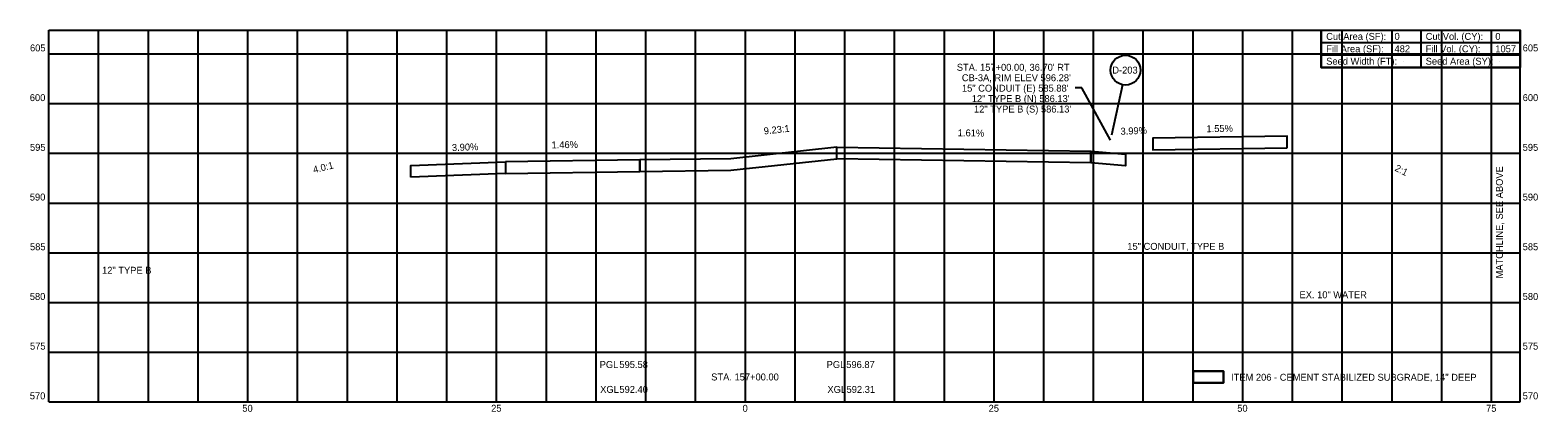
# Model space of a CAD drawing. Extents: x -72 to 80, y 569 to 607.
import ezdxf

# ---------------------------------------------------------------- set-up
doc = ezdxf.new("R2010")
doc.units = 0
for name, color, linetype in [('_CIVIL_CONSTRUCTION', 7, 'Continuous'), ('Default', 7, 'Continuous'), ('MD_P_Surface_Finished_Grade_Seeded', 7, 'Continuous'), ('SC_Shading1', 7, 'Continuous'), ('SH_Masking', 7, 'Continuous'), ('UT_X_Electric_Text', 7, 'Continuous'), ('UT_X_Water_Text', 7, 'Continuous'), ('VL_Unsuitable_Remove_Replace', 7, 'Continuous')]:
    doc.layers.add(name, color=color, linetype=linetype)

msp = doc.modelspace()

# ---------------------------------------------------------------- linework, layer by layer
at = {"layer": '_CIVIL_CONSTRUCTION'}
for p, q in [((-70, 607.39), (77.88, 607.39)), ((-70, 570), (-70, 607.39)), ((-65, 570), (-65, 607.39)), ((-60, 570), (-60, 607.39)), ((-55, 570), (-55, 607.39)), ((-50, 570), (-50, 607.39)), ((-45, 570), (-45, 607.39)), ((-40, 570), (-40, 607.39)), ((-35, 570), (-35, 607.39)), ((-30, 570), (-30, 607.39)), ((-25, 570), (-25, 607.39)), ((-20, 570), (-20, 607.39)), ((-15, 570), (-15, 607.39)), ((-10, 570), (-10, 607.39)), ((-5, 570), (-5, 607.39)), ((0, 570), (0, 607.39)), ((5, 570), (5, 607.39)), ((10, 570), (10, 607.39)), ((15, 570), (15, 607.39)), ((20, 570), (20, 607.39)), ((25, 570), (25, 607.39)), ((30, 570), (30, 607.39)), ((35, 570), (35, 607.39)), ((40, 570), (40, 607.39)), ((45, 570), (45, 607.39)), ((50, 570), (50, 607.39)), ((55, 570), (55, 607.39)), ((60, 570), (60, 607.39)), ((65, 570), (65, 607.39)), ((70, 570), (70, 607.39)), ((75, 570), (75, 607.39)), ((77.88, 570), (77.88, 607.39)), ((-70, 605), (77.88, 605)), ((-70, 600), (77.88, 600)), ((-70, 595), (77.88, 595)), ((-70, 590), (77.88, 590)), ((-70, 585), (77.88, 585)), ((-70, 580), (77.88, 580)), ((-70, 575), (77.88, 575)), ((-70, 570), (77.88, 570))]:
    msp.add_line(p, q, dxfattribs=at)
at = {"layer": 'Default'}
msp.add_circle((77.88, 607.39), 0.000417, dxfattribs=at)
msp.add_circle((77.88, 607.39), 0.000417, dxfattribs=at)
msp.add_circle((77.88, 607.39), 0.000417, dxfattribs=at)
msp.add_circle((77.88, 607.39), 0.000417, dxfattribs=at)
msp.add_circle((77.88, 607.39), 0.000417, dxfattribs=at)
msp.add_circle((77.88, 607.39), 0.000417, dxfattribs=at)
msp.add_circle((77.88, 607.39), 0.000417, dxfattribs=at)
msp.add_circle((77.88, 607.39), 0.000417, dxfattribs=at)
msp.add_circle((77.88, 607.39), 0.000417, dxfattribs=at)
msp.add_circle((77.88, 607.39), 0.000417, dxfattribs=at)
msp.add_circle((77.88, 607.39), 0.000417, dxfattribs=at)
msp.add_circle((77.88, 607.39), 0.000417, dxfattribs=at)
at = {"layer": 'MD_P_Surface_Finished_Grade_Seeded'}
for p, q in [((37.89, 601.9), (36.79, 596.82)), ((33.82, 601.58), (33.16, 601.58)), ((36.71, 596.32), (33.82, 601.58))]:
    msp.add_line(p, q, dxfattribs=at)
msp.add_lwpolyline([(48.07, 571.92), (45, 571.92), (45, 573.09), (48.07, 573.09)], close=True, dxfattribs=at)
msp.add_circle((38.21, 603.37), 1.5, dxfattribs=at)
at = {"layer": 'SC_Shading1'}
for points in [[(-10.62, 594.33), (-10.62, 593.16), (-1.45, 593.3), (9.21, 594.45), (9.21, 595.62), (-1.45, 594.46)], [(9.21, 594.45), (9.21, 595.62), (34.71, 595.22), (34.71, 594.05)], [(54.46, 595.55), (54.46, 596.72), (40.96, 596.51), (40.96, 595.35)], [(-33.62, 592.6), (-33.62, 593.77), (-24.12, 594.14), (-24.12, 592.97)], [(-24.12, 594.14), (-24.12, 592.97), (-10.62, 593.16), (-10.62, 594.33)], [(34.71, 594.05), (34.71, 595.22), (38.21, 594.92), (38.21, 593.75)], [(45, 573.09), (45, 571.92), (48.07, 571.92), (48.07, 573.09)]]:
    msp.add_lwpolyline(points, close=True, dxfattribs=at)
at = {"layer": 'SH_Masking'}
msp.add_lwpolyline([(57.88, 607.39), (77.88, 607.39), (77.88, 603.64), (57.88, 603.64)], close=True, dxfattribs=at)
at = {"layer": 'VL_Unsuitable_Remove_Replace'}
for p, q in [((57.88, 607.39), (77.88, 607.39)), ((57.88, 607.39), (57.88, 604.89)), ((67.88, 607.39), (67.88, 603.64)), ((77.88, 607.39), (77.88, 604.89)), ((57.88, 606.14), (77.88, 606.14)), ((57.88, 604.89), (77.88, 604.89)), ((66.18, 604.26), (66.18, 604.26)), ((75.82, 604.26), (75.82, 604.26))]:
    msp.add_line(p, q, dxfattribs=at)
msp.add_lwpolyline([(57.88, 604.89), (57.88, 603.64), (77.88, 603.64), (77.88, 604.89)], dxfattribs=at)

# ---------------------------------------------------------------- texts
at = {"layer": 'MD_P_Surface_Finished_Grade_Seeded'}
for s, p in [('Cut Area (SF):', (58.38, 606.41)), ('0', (65.25, 606.41)), ('Cut Vol. (CY):', (68.38, 606.41)), ('0', (75.38, 606.41)), ('605', (-71.9, 605.25)), ('Seed Width (FT):', (58.38, 603.91)), ('Fill Area (SF):', (58.38, 605.16)), ('482', (65.25, 605.16)), ('Seed Area (SY):', (68.38, 603.91)), ('Fill Vol. (CY):', (68.38, 605.16)), ('1057', (75.38, 605.16)), ('605', (78.13, 605.25)), ("STA. 157+00.00, 36.70' RT", (21.25, 603.3)), ('D-203', (36.88, 603.02)), ("CB-3A, RIM ELEV 596.28'", (21.76, 602.25)), ('15" CONDUIT (E) 585.88\'', (21.77, 601.2)), ('600', (-71.92, 600.25)), ('12" TYPE B (N) 586.13\'', (22.76, 600.15)), ('600', (78.13, 600.25)), ('12" TYPE B (S) 586.13\'', (22.98, 599.1)), ('595', (-71.9, 595.25)), ('595', (78.13, 595.25)), ('590', (-71.92, 590.25)), ('590', (78.13, 590.25)), ('585', (-71.9, 585.25)), ('15" CONDUIT, TYPE B', (38.39, 585.29)), ('585', (78.13, 585.25)), ('580', (-71.92, 580.25)), ('580', (78.13, 580.25)), ('575', (-71.9, 575.25)), ('575', (78.13, 575.25)), ('PGL ', (-14.64, 573.4)), ('595.58', (-12.66, 573.4)), ('STA. 157+00.00', (-3.43, 572.15)), ('PGL ', (8.17, 573.4)), ('596.87', (10.14, 573.4)), ('ITEM 206 - CEMENT STABILIZED SUBGRADE, 14" DEEP', (48.82, 572.12)), ('XGL ', (-14.59, 570.9)), ('592.40', (-12.66, 570.9)), ('XGL ', (8.25, 570.9)), ('592.31', (10.17, 570.9)), ('570', (-71.92, 570.25)), ('570', (78.13, 570.25)), ('50', (-50.56, 569)), ('25', (-25.55, 569)), ('0', (-0.28, 569)), ('25', (24.45, 569)), ('50', (49.44, 569)), ('75', (74.45, 569))]:
    msp.add_text(s, height=0.7, dxfattribs=at).set_placement(p)
for s, rotation, p in [('9.23:1', 6.1794, (1.89, 596.89)), ('1.61%', 359.0771, (21.35, 596.72)), ('3.99%', 2.2849, (37.72, 596.86)), ('1.55%', 0.8883, (46.35, 597.12)), ('3.90%', 2.2327, (-29.48, 595.22)), ('1.46%', 0.8364, (-19.48, 595.5)), ('4.0:1', 13.9772, (-43.36, 592.99)), ('2:1', 333.4321, (65.21, 593.28)), ('MATCHLINE, SEE ABOVE', 90, (76.14, 582.41))]:
    msp.add_text(s, height=0.7, rotation=rotation, dxfattribs=at).set_placement(p)
at = {"layer": 'UT_X_Electric_Text'}
msp.add_text('12" TYPE B', height=0.7, dxfattribs=at).set_placement((-64.66, 582.88))
at = {"layer": 'UT_X_Water_Text'}
for s, p in [('EX. 10"', (55.7, 580.42)), ('WATER', (59.09, 580.42))]:
    msp.add_text(s, height=0.7, dxfattribs=at).set_placement(p)

doc.saveas('drawing.dxf')
